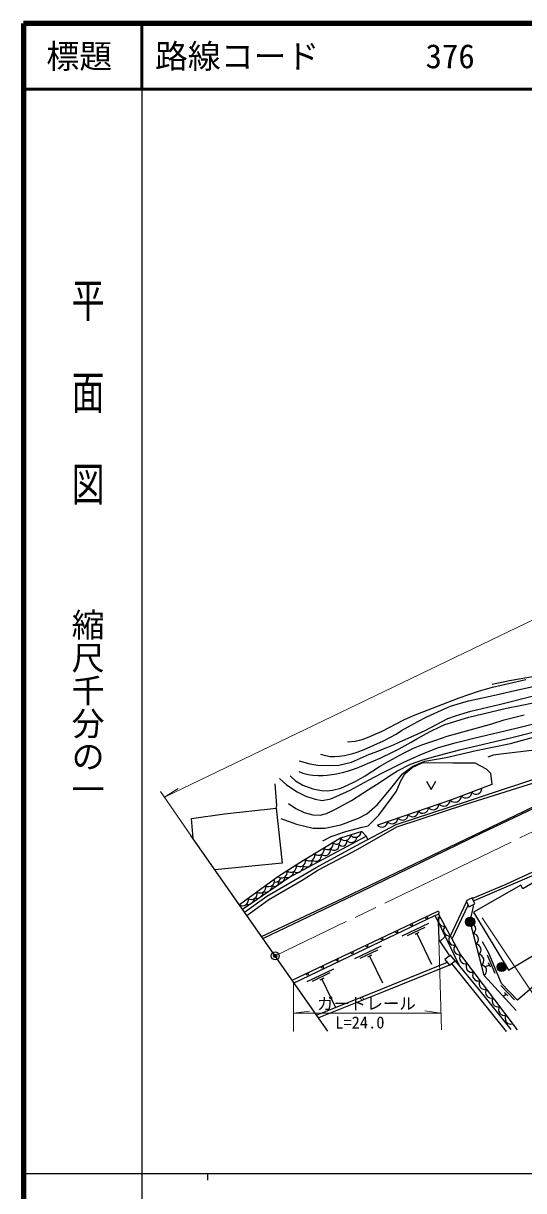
# Model space of a CAD drawing. Units: millimetres at full size, sheet at 1:1000; details may follow other scales. Extents: x 40000 to 680000, y 20000 to 380000.
# Drawn here: x 40000 to 116056, y 202409 to 380000 of the extents above; entities that cross this region are included whole.
import ezdxf
from ezdxf.enums import TextEntityAlignment as Align

# ---------------------------------------------------------------- set-up
doc = ezdxf.new("R2010")
doc.units = ezdxf.units.MM
doc.header["$LTSCALE"] = 1000
doc.header["$PDMODE"] = 32
doc.header["$PDSIZE"] = 500
doc.linetypes.add('CHAIN', pattern=[18.5, 12, -1.5, 3.5, -1.5])
for name, color, linetype, lineweight in [('M-BGD', 7, 'Continuous', 25), ('M-BMK', 2, 'CHAIN', 13), ('M-BMK-OTRS', 5, 'Continuous', 25), ('M-BMK-SRVR', 3, 'Continuous', 25), ('M-STR-HTXT', 7, 'Continuous', 13), ('M-TTL', 2, 'Continuous', 140), ('M-TTL-BAND', 7, 'Continuous', 25), ('M-TTL-LINE', 7, 'Continuous', 50)]:
    doc.layers.add(name, color=color, linetype=linetype, lineweight=lineweight)
doc.layers.add('M-OTRS', color=6, linetype='Continuous')
doc.layers.add('M-TTL-TXT', color=7, linetype='Continuous')
doc.styles.add('@ＭＳ ゴシック', font='')
doc.styles.add('ＭＳ ゴシック', font='')
doc.styles.get('@ＭＳ ゴシック').set_extended_font_data('@MS Gothic')
doc.styles.get('ＭＳ ゴシック').set_extended_font_data('MS Gothic')

msp = doc.modelspace()

# ---------------------------------------------------------------- hatches: boundary and pattern name
at = {"layer": 'M-BGD'}
for points in [[(107219, 243310, -1), (108619, 243310, -0.41421), (107919, 242610, -0.41421)], [(112014, 236438, -1), (113414, 236438, -0.41421), (112714, 235738, -0.41421)]]:
    msp.add_hatch(color=256, dxfattribs=at).paths.add_polyline_path(points)

# ---------------------------------------------------------------- linework, layer by layer
for p, q in [((107375, 246380), (104908, 241137)), ((107610, 245883), (105159, 240674)), ((80872, 234423), (102922, 244872)), ((102572, 244285), (103093, 244486)), ((101583, 243061), (97527, 241113)), ((101037, 242466), (98333, 241167)), ((100130, 241698), (99499, 241395)), ((99815, 241546), (102072, 236846)), ((103067, 243292), (106322, 236554)), ((103295, 240333), (104131, 241090)), ((94405, 239614), (90348, 237666)), ((93858, 239019), (91154, 237720)), ((92951, 238251), (92320, 237948)), ((92636, 238099), (94601, 234007)), ((111714, 235458), (110557, 238226)), ((113464, 226625), (105118, 236977)), ((110859, 236726), (110202, 236452)), ((110994, 236403), (110724, 237049)), ((87135, 236123), (83078, 234175)), ((86589, 235528), (83884, 234230)), ((85682, 234760), (85051, 234457)), ((85366, 234608), (87456, 230256)), ((114673, 231444), (112584, 233598)), ((113413, 232312), (113012, 231923)), ((113657, 232061), (113170, 232563))]:
    msp.add_line(p, q, dxfattribs=at)
for points in [[(73627, 244790), (77004, 247194), (82070, 250158), (84532, 251573), (90537, 254887), (96657, 258139), (107521, 261679), (120957, 266147), (143599, 276758), (177467, 292737), (200561, 303793), (213576, 311344), (217632, 313668), (221855, 315494), (233586, 320927), (251028, 329097), (254214, 330293)], [(73975, 244292), (77334, 246683), (82388, 249641), (84755, 251163), (90828, 254355), (96803, 257759), (107250, 261187), (121178, 265580), (143858, 276209), (177728, 292188), (200845, 303255), (213879, 310817), (217907, 313125), (222063, 314977), (233002, 320108), (251208, 328696), (253921, 329755)], [(76225, 241072), (88617, 246927), (102188, 253434), (116250, 260204), (138421, 271005), (154012, 278599), (164357, 283670), (173571, 288040), (203301, 302109), (212334, 306408), (219526, 309800), (228634, 315799), (241739, 321922), (252059, 326731), (254248, 327637)], [(254327, 322599), (249492, 321866), (245148, 320919), (239810, 319532), (236005, 318245), (230713, 316274), (228556, 315342), (219676, 309628), (206487, 303353), (179066, 290400), (160332, 281382), (144393, 273554), (124489, 263830), (109660, 256771), (91322, 247894), (76439, 240766)], [(111296, 279488), (113914, 280026), (120037, 281068)], [(81914, 267806), (83575, 267338), (84746, 267148), (86627, 267073), (87938, 267159), (89871, 267599), (92633, 268790), (93627, 269162), (94776, 269645), (96247, 270225), (97137, 270665), (99965, 271886), (101062, 272421), (104541, 274264), (105697, 274626), (107010, 275057), (108038, 275360), (112310, 276355), (122390, 278897)], [(85193, 268825), (85939, 268606), (86658, 268478), (87279, 268447), (88028, 268491), (88827, 268633), (90075, 268902), (90760, 269137), (91819, 269511), (94737, 270851), (96669, 271871), (97474, 272395), (99950, 273785), (101351, 274483), (103579, 275531), (104944, 276118), (106433, 276564), (107683, 276915), (109068, 277231), (110487, 277542), (112518, 277986), (114700, 278486), (117528, 279115)], [(89288, 270695), (90436, 270795), (91507, 271026), (92300, 271347), (94546, 272325), (97823, 274034), (99289, 274677), (103778, 276434), (106234, 277371), (109212, 278377), (111305, 279010), (116391, 280194)], [(81861, 266196), (82507, 265949), (83304, 265735), (84029, 265622), (84807, 265576), (85553, 265576), (86195, 265613), (87601, 265798), (88528, 266028), (89257, 266229), (90630, 266700), (91418, 266972), (91979, 267261), (93256, 267812), (94246, 268223), (96210, 269163), (97132, 269628), (98949, 270640), (99813, 271125), (101853, 272250), (103309, 272952), (104055, 273308), (105075, 273631), (105910, 273895), (107730, 274445), (109850, 274946), (113432, 275808), (115551, 276219), (117523, 276614)], [(78958, 265123), (79980, 264128), (81623, 263069), (82941, 262430), (84351, 261957), (85419, 261782), (86739, 262020), (87550, 262351), (89675, 263347), (92464, 264870), (94492, 265941), (96624, 266992), (97752, 267567), (100424, 268740), (103120, 269824), (105641, 270522), (108479, 271260), (115132, 272796), (119638, 273917)], [(80298, 261324), (81431, 260524), (82701, 259925), (83996, 259599), (85142, 259548), (86102, 259777), (87461, 260437), (89861, 261747), (92489, 263416), (94076, 264451), (95520, 265396), (96878, 266294), (98872, 267307), (100716, 267965), (102713, 268516), (106325, 269467), (114445, 271389), (123470, 273660)], [(80552, 265544), (81376, 264760), (82491, 264118), (84000, 263565), (85310, 263284), (86177, 263244), (87003, 263348), (88279, 263661), (89398, 264127), (90569, 264688), (91959, 265532), (94120, 266929), (95572, 267731), (97767, 268954), (99332, 269708), (100600, 270253), (102698, 270945), (104439, 271530), (106834, 272206), (108495, 272679), (111227, 273410), (113105, 274027), (115316, 274590), (116158, 274774)], [(79129, 259004), (81540, 258164), (84037, 257573), (85827, 257550), (88258, 258071), (90955, 259058), (92212, 259745), (93816, 261182), (95657, 263319), (97628, 265836), (99190, 266985), (101021, 267757), (104268, 268322), (108839, 269364), (114040, 270423), (115859, 270936), (119002, 271822)], [(110676, 268397), (111478, 268689), (112601, 268858), (117730, 269496)], [(85532, 255608), (86806, 256299), (89044, 257073), (91520, 257691), (92419, 257893), (94023, 259519), (96049, 262289), (96713, 263208), (97350, 264678), (98014, 265839), (99112, 266782), (100716, 267566), (105296, 267509), (108617, 267509), (110365, 266575), (111000, 265941), (111239, 264182), (105087, 261874), (93826, 258029)], [(148186, 267519), (148885, 265037), (148885, 262659), (148508, 261091), (146933, 258219), (145882, 256930), (135375, 248427), (125274, 240118), (115131, 231403), (112676, 233934), (110751, 238541), (109779, 240243)], [(101267, 264725), (101983, 263430), (102698, 264725)], [(78450, 260579), (78541, 261026), (78282, 264283)], [(65813, 255971), (65575, 259039), (70580, 259748), (78450, 260579), (79358, 252227), (69126, 251230)], [(92365, 255859), (92104, 256345), (91473, 257031), (88190, 256037), (82597, 252644), (78700, 250176), (72850, 245902)], [(73332, 245212), (80341, 250048), (92106, 256346)], [(108432, 246485), (122995, 252760), (122667, 253295), (113361, 248983), (108266, 246836)], [(114944, 229822), (110048, 235147), (107905, 243364), (108414, 245654), (108399, 245917)], [(81164, 234006), (102572, 244285), (103067, 243292), (103151, 240545), (104796, 238130)], [(103093, 244486), (106451, 238290), (115048, 226885)], [(104452, 237111), (94577, 233128), (84591, 229101)], [(104780, 236704), (94764, 232664), (84885, 228680)], [(105636, 237394), (109392, 232792), (114087, 226903)]]:
    msp.add_lwpolyline(points, dxfattribs=at)
for points in [[(108411, 244753), (113747, 235965), (127455, 244123), (125486, 247640), (130130, 251541), (127841, 255413), (123076, 251320), (122395, 252112), (115951, 248324), (115614, 248897)], [(107741, 245606), (108645, 246033), (108218, 246937), (107314, 246510)], [(104780, 236704), (105636, 237394), (104946, 238251), (104089, 237560)]]:
    msp.add_lwpolyline(points, close=True, dxfattribs=at)
for centre, radius in [((101269, 243922), 150), ((107919, 243310), 700), ((96750, 241781), 150), ((99010, 242852), 150), ((92232, 239640), 150), ((94491, 240711), 150), ((89973, 238570), 150), ((85454, 236429), 150), ((87714, 237499), 150), ((112714, 236438), 700), ((83195, 235358), 150)]:
    msp.add_circle(centre, radius, dxfattribs=at)
for centre, radius, start, end in [((107292, 263021), 875, 220.56235, 0.56235), ((108832, 263598), 875, 220.56235, 0.56235), ((102289, 261235), 875, 218.84979, 358.84979), ((103891, 261926), 1016, 224.23836, 353.46121), ((105612, 262539), 1019, 225.68509, 355.0718), ((97620, 259641), 875, 218.84979, 358.84979), ((99176, 260172), 875, 218.84979, 358.84979), ((100732, 260703), 875, 218.84979, 358.84979), ((94507, 258578), 875, 218.84979, 358.84979), ((96063, 259110), 875, 218.84979, 358.84979), ((87593, 255778), 651, 219.95543, 23.43858), ((88891, 256562), 875, 216.85067, 356.85067), ((89844, 256249), 875, 216.85067, 356.85067), ((90464, 257038), 875, 216.85067, 356.85067), ((84839, 254319), 875, 231.697, 11.697), ((85841, 254261), 875, 231.697, 11.697), ((86238, 255183), 875, 231.697, 11.697), ((87256, 254926), 742, 221.11463, 23.732), ((88531, 255495), 654, 204.38465, 20.52899), ((82040, 252591), 875, 231.697, 11.697), ((83042, 252533), 875, 231.697, 11.697), ((83439, 253455), 875, 231.697, 11.697), ((84442, 253397), 875, 231.697, 11.697), ((79242, 250862), 875, 231.697, 11.697), ((80083, 251065), 1021, 248.07736, 355.31664), ((80641, 251727), 875, 231.697, 11.697), ((81643, 251669), 875, 231.697, 11.697), ((75993, 248569), 875, 236.15596, 16.15596), ((76792, 248869), 1046, 254.32362, 357.9883), ((77321, 249539), 875, 236.15596, 16.15596), ((78209, 249308), 604, 231.97123, 17.67891), ((78353, 250161), 797, 257.58665, 347.91111), ((79160, 249926), 575, 229.19127, 19.47101), ((73337, 246628), 875, 236.15596, 16.15596), ((73967, 247160), 1244, 264.77484, 347.53708), ((74665, 247599), 875, 236.15596, 16.15596), ((75388, 248003), 1130, 259.44644, 352.86548), ((102996, 244674), 212, 297.27095, 110.32228), ((103971, 243493), 875, 138.46127, 278.46127), ((104755, 242047), 875, 138.46127, 278.46127), ((107891, 242232), 875, 304.61597, 84.61597), ((105539, 240601), 875, 138.46127, 278.46127), ((108306, 240641), 875, 304.61597, 84.61597), ((108721, 239049), 875, 304.61597, 84.61597), ((106323, 239156), 875, 138.46127, 278.46127), ((107185, 237814), 875, 147.00856, 287.00856), ((109136, 237458), 875, 304.61597, 84.61597), ((108175, 236500), 875, 147.00856, 287.00856), ((109551, 235867), 875, 304.61597, 84.61597), ((109165, 235187), 875, 147.00856, 287.00856), ((110155, 233874), 875, 147.00856, 287.00856), ((111145, 232561), 875, 147.00856, 287.00856), ((112135, 231248), 875, 147.00856, 287.00856), ((113124, 229934), 875, 147.00856, 287.00856), ((114114, 228621), 875, 147.00856, 287.00856)]:
    msp.add_arc(centre, radius, start, end, dxfattribs=at)
at = {"layer": 'M-BMK'}
msp.add_lwpolyline([(78289, 238119), (103341, 250202), (133515, 264760), (154187, 274627), (168068, 281216), (194429, 293956), (212155, 302343), (218290, 304889), (220744, 305878), (230578, 309645), (239575, 312611), (246731, 314393), (255001, 315928)], dxfattribs=at)
at = {"layer": 'M-BMK-OTRS'}
msp.add_line((86275, 226692), (65480, 256448), dxfattribs=at)
at = {"layer": 'M-BMK-SRVR'}
msp.add_circle((78289, 238119), 600, dxfattribs=at)
at = {"layer": 'M-OTRS'}
msp.add_point((78289, 238119), dxfattribs=at)
at = {"layer": 'M-STR-HTXT'}
for p, q in [((65480, 256448), (60861, 263140)), ((61473, 262253), (63515, 263616)), ((103041, 244131), (103567, 226879)), ((109757, 243940), (120629, 227552)), ((81050, 234168), (81050, 226625)), ((81050, 229392), (83481, 229737)), ((81050, 229392), (103489, 229427)), ((103489, 229427), (101057, 229765))]:
    msp.add_line(p, q, dxfattribs=at)
msp.add_lwpolyline([(254390, 345986), (246917, 345038), (241280, 344043), (235390, 342581), (227836, 340519), (220397, 338080), (214429, 335647), (204568, 331048), (177579, 318178), (156996, 308304), (139241, 299739), (119085, 289997), (61473, 262253)], dxfattribs=at)
at = {"layer": 'M-TTL'}
for p, q in [((40000, 380000), (40000, 20000)), ((680000, 380000), (40000, 380000))]:
    msp.add_line(p, q, dxfattribs=at)
at = {"layer": 'M-TTL-BAND'}
for p, q in [((58000, 370000), (58000, 20000)), ((40000, 205000), (579000, 205000)), ((68000, 205000), (68000, 204000))]:
    msp.add_line(p, q, dxfattribs=at)
at = {"layer": 'M-TTL-LINE'}
for p, q in [((58000, 380000), (58000, 370000)), ((40000, 370000), (680000, 370000))]:
    msp.add_line(p, q, dxfattribs=at)

# ---------------------------------------------------------------- texts
at = {"layer": 'M-STR-HTXT', "style": 'ＭＳ ゴシック'}
for s, p in [('ガードレール', (84661, 229397)), ('L=24.0', (87420, 226523))]:
    msp.add_text(s, height=1833, rotation=0.09, dxfattribs=at).set_placement(p, align=Align.BOTTOM_LEFT)
at = {"layer": 'M-TTL-BAND', "style": '@ＭＳ ゴシック', "width": 1.4}
msp.add_text('平  面  図', height=3666, rotation=270, dxfattribs=at).set_placement((49777, 306475), align=Align.MIDDLE_RIGHT)
at = {"layer": 'M-TTL-BAND', "style": '@ＭＳ ゴシック'}
msp.add_text('縮尺千分の一', height=3666, rotation=270, dxfattribs=at).set_placement((49777, 261030), align=Align.MIDDLE_RIGHT)
at = {"layer": 'M-TTL-TXT', "style": 'ＭＳ ゴシック'}
msp.add_text('標題', height=3666, dxfattribs=at).set_placement((48500, 375000), align=Align.MIDDLE_CENTER)
for s, p in [('路線コード', (60000, 375000)), ('376', (101142, 375000))]:
    msp.add_text(s, height=3666, dxfattribs=at).set_placement(p, align=Align.MIDDLE_LEFT)

doc.saveas('drawing.dxf')
